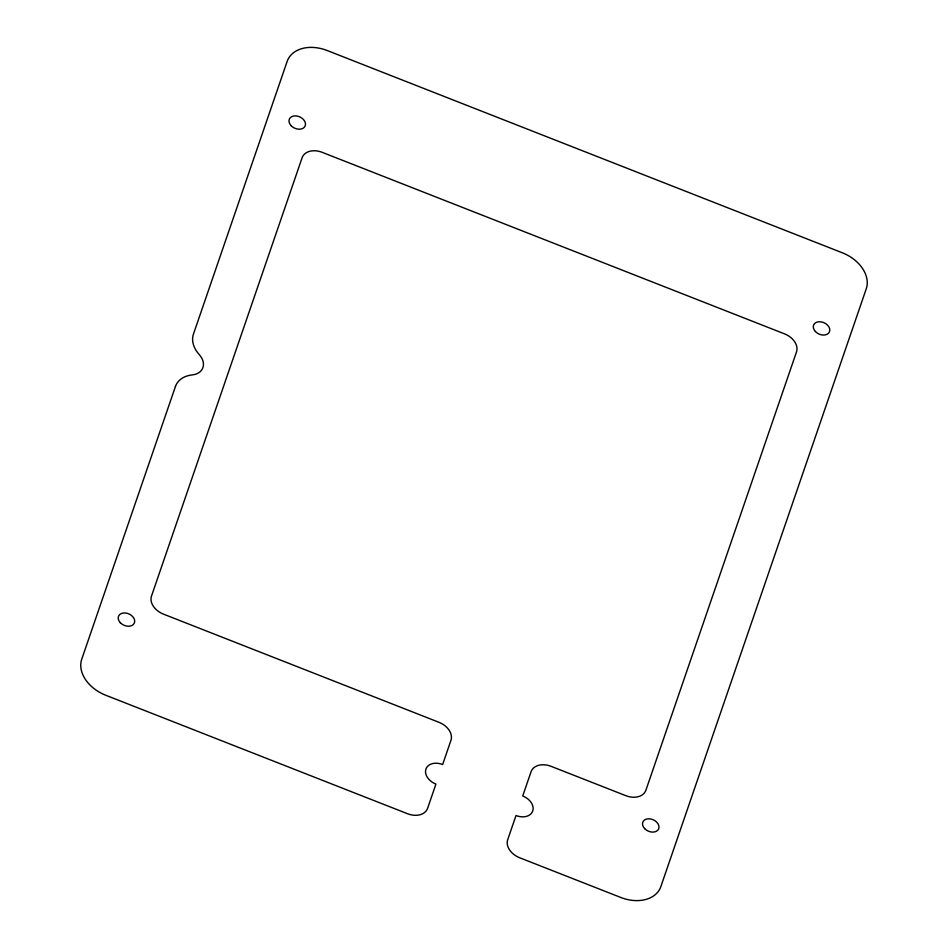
<?xml version="1.0" encoding="UTF-8"?>
<svg xmlns="http://www.w3.org/2000/svg" width="948" height="948" viewBox="0 0 948 948"><rect width="100%" height="100%" fill="white"/><g stroke="black" fill="none" stroke-linecap="round" stroke-linejoin="round"><path stroke-width="1.42" d="M175.451 386.464L81.753 659.168A34.448 24.778 24.1 0 0 105.714 695.228L407.557 813.74A17.23 12.395 24.1 0 0 427.607 808.289L435.926 784.103A14.35 10.321 24.1 0 1 425.936 769.077A14.35 10.321 24.1 0 1 442.645 764.526L450.952 740.341A17.23 12.395 24.1 0 0 438.971 722.305L163.471 614.138A17.23 12.395 24.1 0 1 151.49 596.102L302.104 157.771A17.23 12.395 24.1 0 1 322.154 152.32L784.529 333.862A17.23 12.395 24.1 0 1 796.51 351.898L645.896 790.229A17.23 12.395 24.1 0 1 625.846 795.68L551.096 766.328A17.23 12.395 24.1 0 0 531.046 771.779L522.727 795.976A14.35 10.321 24.1 0 1 532.717 811.002A14.35 10.321 24.1 0 1 516.008 815.541L507.69 839.738A17.23 12.395 24.1 0 0 519.682 857.762L620.762 897.46A34.448 24.778 24.1 0 0 660.863 886.558L866.247 288.832A34.448 24.778 24.1 0 0 842.286 252.772L327.238 50.54A34.448 24.778 24.1 0 0 287.137 61.442L193.428 334.158A28.713 20.655 24.1 0 0 199.246 354.599A18.225 13.118 24.1 0 1 192.266 374.91A28.713 20.655 24.1 0 0 175.451 386.464M291.083 125.646A8.615 6.198 24.1 0 0 305.09 126.108A8.615 6.198 24.1 0 0 295.563 115.893A8.615 6.198 24.1 0 0 291.083 125.646M815.387 331.504A8.615 6.198 24.1 0 0 829.393 331.966A8.615 6.198 24.1 0 0 819.866 321.751A8.615 6.198 24.1 0 0 815.387 331.504M120.301 622.694A8.615 6.198 24.1 0 0 134.296 623.144A8.615 6.198 24.1 0 0 124.769 612.941A8.615 6.198 24.1 0 0 120.301 622.694M644.593 828.552A8.615 6.198 24.1 0 0 658.599 829.002A8.615 6.198 24.1 0 0 649.072 818.799A8.615 6.198 24.1 0 0 644.593 828.552"/></g></svg>
